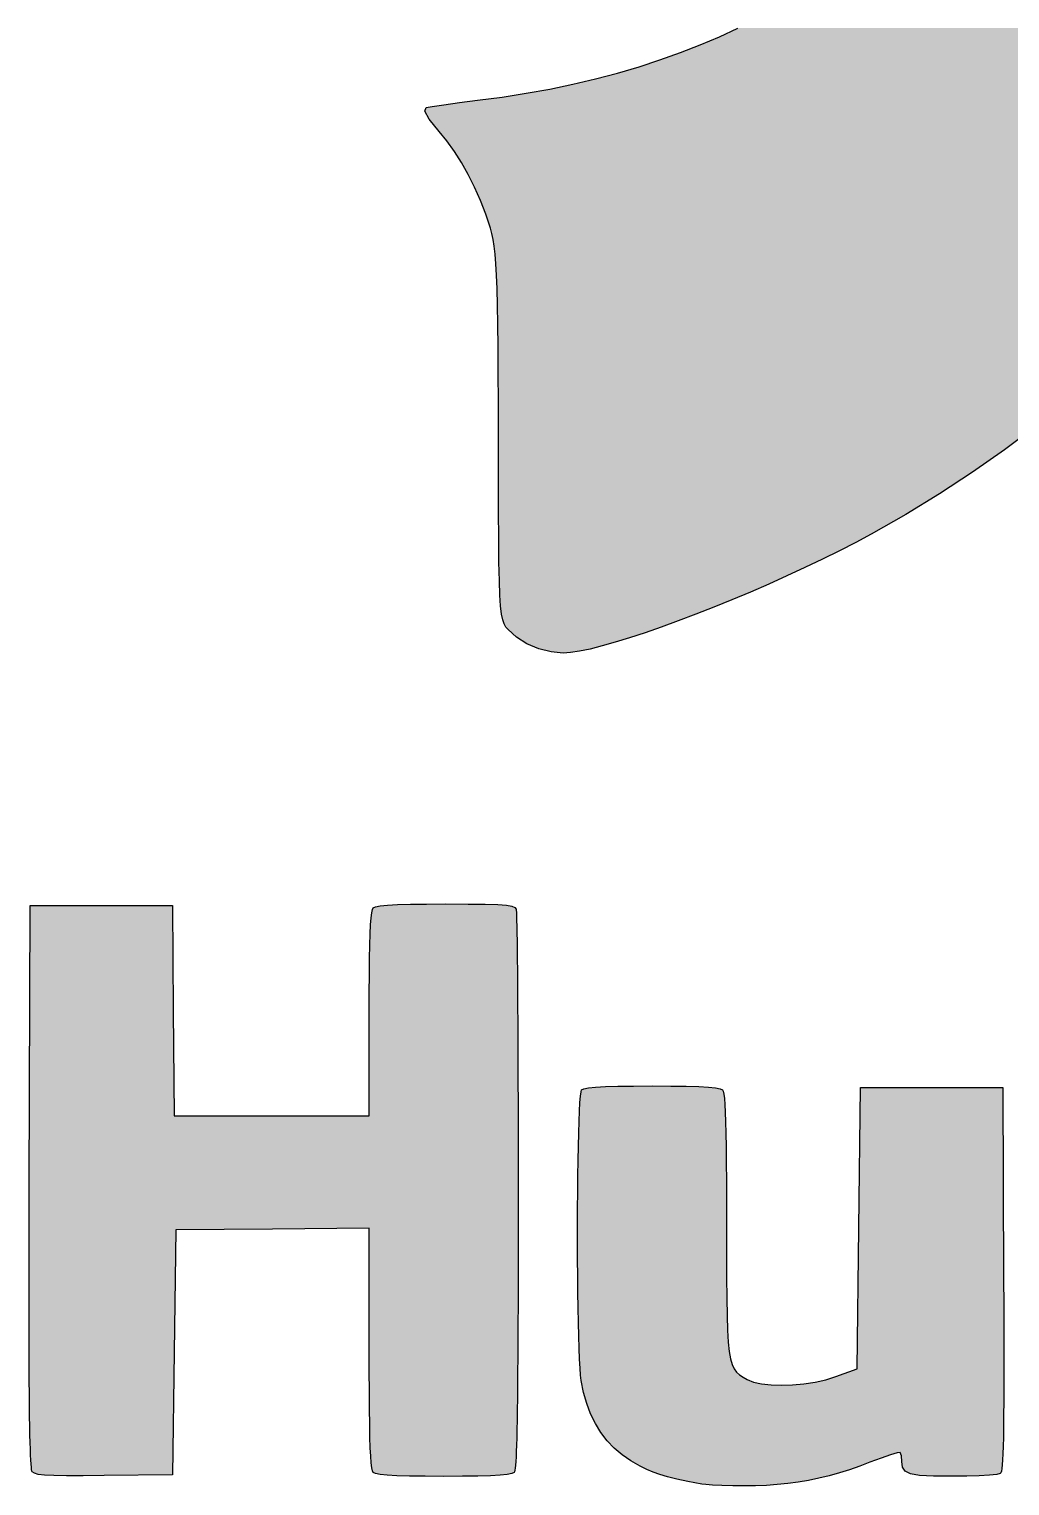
# Model space of a CAD drawing. Extents: x 23 to 353, y 83 to 218.
# Drawn here: x 287.3 to 330.9, y 83.5 to 148.2 of the extents above; entities that cross this region are included whole.
import ezdxf

# ---------------------------------------------------------------- set-up
doc = ezdxf.new("R2010")
doc.units = 0
doc.layers.add('4_github', color=7, linetype='CONTINUOUS')
doc.layers.add('5_github_nuri', color=7, linetype='CONTINUOUS')

msp = doc.modelspace()

# ---------------------------------------------------------------- linework, layer by layer
at = {"layer": '4_github'}
for p, q in [((317.985, 147.895), (318.81, 148.28)), ((317.132, 147.531), (317.985, 147.895)), ((315.347, 146.863), (316.253, 147.187)), ((316.253, 147.187), (317.132, 147.531)), ((312.479, 146.021), (313.459, 146.28)), ((313.459, 146.28), (314.416, 146.561)), ((314.416, 146.561), (315.347, 146.863)), ((310.45, 145.571), (311.476, 145.785)), ((311.476, 145.785), (312.479, 146.021)), ((306.442, 144.968), (307.244, 145.068)), ((307.244, 145.068), (308.333, 145.212)), ((308.333, 145.212), (309.402, 145.38)), ((309.402, 145.38), (310.45, 145.571)), ((304.893, 144.589), (304.955, 144.743)), ((305.085, 144.238), (304.893, 144.589)), ((304.955, 144.743), (305.222, 144.794)), ((305.222, 144.794), (305.743, 144.873)), ((305.743, 144.873), (306.442, 144.968)), ((305.53, 143.688), (305.085, 144.238)), ((305.879, 143.263), (305.53, 143.688)), ((306.213, 142.8), (305.879, 143.263)), ((306.531, 142.301), (306.213, 142.8)), ((306.83, 141.77), (306.531, 142.301)), ((307.11, 141.21), (306.83, 141.77)), ((307.368, 140.623), (307.11, 141.21)), ((307.603, 140.013), (307.368, 140.623)), ((307.813, 139.382), (307.603, 140.013)), ((307.878, 139.151), (307.813, 139.382)), ((307.934, 138.892), (307.878, 139.151)), ((307.983, 138.592), (307.934, 138.892)), ((308.025, 138.236), (307.983, 138.592)), ((308.06, 137.81), (308.025, 138.236)), ((308.088, 137.299), (308.06, 137.81)), ((308.112, 136.688), (308.088, 137.299)), ((308.13, 135.965), (308.112, 136.688)), ((308.145, 135.113), (308.13, 135.965)), ((308.155, 134.12), (308.145, 135.113)), ((308.162, 132.969), (308.155, 134.12)), ((308.166, 131.647), (308.162, 132.969)), ((308.168, 130.14), (308.166, 131.647)), ((308.17, 128.338), (308.168, 130.14)), ((332.039, 130.575), (330.659, 129.544)), ((330.659, 129.544), (329.237, 128.549)), ((308.174, 126.822), (308.17, 128.338)), ((329.237, 128.549), (327.774, 127.59)), ((327.774, 127.59), (326.272, 126.671)), ((308.181, 125.566), (308.174, 126.822)), ((326.272, 126.671), (324.73, 125.791)), ((308.192, 124.542), (308.181, 125.566)), ((324.73, 125.791), (324.046, 125.422)), ((323.323, 125.05), (322.569, 124.677)), ((324.046, 125.422), (323.323, 125.05)), ((308.209, 123.724), (308.192, 124.542)), ((321.79, 124.305), (320.991, 123.937)), ((322.569, 124.677), (321.79, 124.305)), ((308.232, 123.087), (308.209, 123.724)), ((320.991, 123.937), (320.181, 123.575)), ((308.264, 122.602), (308.232, 123.087)), ((319.364, 123.221), (318.547, 122.879)), ((320.181, 123.575), (319.364, 123.221)), ((308.306, 122.245), (308.264, 122.602)), ((317.736, 122.549), (316.938, 122.236)), ((318.547, 122.879), (317.736, 122.549)), ((308.359, 121.988), (308.306, 122.245)), ((308.423, 121.804), (308.359, 121.988)), ((308.502, 121.668), (308.423, 121.804)), ((316.159, 121.941), (315.406, 121.667)), ((316.938, 122.236), (316.159, 121.941)), ((308.595, 121.553), (308.502, 121.668)), ((308.971, 121.215), (308.595, 121.553)), ((309.437, 120.927), (308.971, 121.215)), ((314, 121.19), (313.36, 120.992)), ((314.684, 121.415), (314, 121.19)), ((315.406, 121.667), (314.684, 121.415)), ((309.959, 120.705), (309.437, 120.927)), ((310.506, 120.561), (309.959, 120.705)), ((311.045, 120.51), (310.506, 120.561)), ((311.369, 120.531), (311.045, 120.51)), ((311.769, 120.592), (311.369, 120.531)), ((312.238, 120.691), (311.769, 120.592)), ((312.771, 120.825), (312.238, 120.691)), ((313.36, 120.992), (312.771, 120.825)), ((287.323, 96.81), (287.361, 109.289)), ((287.361, 109.289), (290.522, 109.289)), ((290.522, 109.289), (293.682, 109.289)), ((293.682, 109.289), (293.721, 104.622)), ((302.487, 108.432), (302.51, 108.742)), ((302.51, 108.742), (302.537, 108.966)), ((302.537, 108.966), (302.569, 109.113)), ((302.569, 109.113), (302.605, 109.186)), ((302.605, 109.186), (302.709, 109.236)), ((302.709, 109.236), (302.918, 109.276)), ((302.918, 109.276), (303.241, 109.308)), ((303.241, 109.308), (303.685, 109.333)), ((303.685, 109.333), (304.258, 109.35)), ((304.258, 109.35), (304.968, 109.359)), ((304.968, 109.359), (305.823, 109.363)), ((305.823, 109.363), (306.823, 109.36)), ((306.823, 109.36), (307.584, 109.352)), ((307.584, 109.352), (308.139, 109.335)), ((308.139, 109.335), (308.52, 109.306)), ((308.52, 109.306), (308.761, 109.264)), ((308.761, 109.264), (308.895, 109.206)), ((308.895, 109.206), (308.954, 109.13)), ((308.954, 109.13), (308.96, 109.086)), ((308.96, 109.086), (308.966, 108.986)), ((308.966, 108.986), (308.972, 108.832)), ((308.972, 108.832), (308.978, 108.627)), ((302.468, 108.033), (302.487, 108.432)), ((308.978, 108.627), (308.984, 108.372)), ((308.984, 108.372), (308.989, 108.069)), ((302.442, 106.94), (302.453, 107.537)), ((302.453, 107.537), (302.468, 108.033)), ((308.989, 108.069), (308.994, 107.72)), ((308.994, 107.72), (308.999, 107.326)), ((302.434, 106.236), (302.442, 106.94)), ((308.999, 107.326), (309.004, 106.891)), ((309.004, 106.891), (309.009, 106.415)), ((302.43, 105.418), (302.434, 106.236)), ((309.009, 106.415), (309.013, 105.901)), ((309.013, 105.901), (309.017, 105.351)), ((302.429, 104.482), (302.43, 105.418)), ((309.017, 105.351), (309.021, 104.766)), ((293.721, 104.622), (293.76, 99.955)), ((302.429, 99.955), (302.429, 104.482)), ((309.021, 104.766), (309.025, 104.148)), ((309.025, 104.148), (309.028, 103.499)), ((309.028, 103.499), (309.031, 102.822)), ((309.031, 102.822), (309.034, 102.117)), ((309.034, 102.117), (309.037, 101.388)), ((309.037, 101.388), (309.039, 100.635)), ((311.813, 100.826), (311.838, 101.016)), ((311.838, 101.016), (311.866, 101.101)), ((311.866, 101.101), (311.969, 101.15)), ((311.969, 101.15), (312.174, 101.191)), ((312.174, 101.191), (312.489, 101.223)), ((312.489, 101.223), (312.922, 101.248)), ((312.922, 101.248), (313.479, 101.265)), ((313.479, 101.265), (314.168, 101.274)), ((314.168, 101.274), (314.997, 101.278)), ((314.997, 101.278), (315.826, 101.274)), ((315.826, 101.274), (316.515, 101.265)), ((316.515, 101.265), (317.072, 101.248)), ((317.072, 101.248), (317.505, 101.223)), ((317.505, 101.223), (317.82, 101.191)), ((317.82, 101.191), (318.026, 101.15)), ((318.026, 101.15), (318.128, 101.101)), ((318.128, 101.101), (318.159, 101.039)), ((318.159, 101.039), (318.187, 100.913)), ((324.185, 94.958), (324.258, 101.204)), ((324.258, 101.204), (327.419, 101.204)), ((327.419, 101.204), (330.579, 101.204)), ((330.579, 101.204), (330.617, 92.688)), ((309.039, 100.635), (309.04, 99.861)), ((311.769, 100.163), (311.79, 100.538)), ((311.79, 100.538), (311.813, 100.826)), ((318.187, 100.913), (318.211, 100.72)), ((318.211, 100.72), (318.232, 100.454)), ((318.232, 100.454), (318.25, 100.111)), ((293.76, 99.955), (298.094, 99.955)), ((298.094, 99.955), (302.429, 99.955)), ((309.04, 99.861), (309.042, 99.068)), ((311.734, 99.185), (311.75, 99.709)), ((311.75, 99.709), (311.769, 100.163)), ((318.25, 100.111), (318.266, 99.685)), ((318.266, 99.685), (318.278, 99.173)), ((309.042, 99.068), (309.043, 98.257)), ((311.72, 98.6), (311.734, 99.185)), ((318.278, 99.173), (318.288, 98.569)), ((311.708, 97.965), (311.72, 98.6)), ((318.288, 98.569), (318.295, 97.869)), ((309.043, 98.257), (309.043, 97.431)), ((311.699, 97.286), (311.708, 97.965)), ((318.295, 97.869), (318.301, 97.067)), ((309.043, 97.431), (309.044, 96.591)), ((311.692, 96.575), (311.699, 97.286)), ((287.32, 95.69), (287.323, 96.81)), ((309.044, 96.591), (309.043, 95.452)), ((311.687, 95.839), (311.692, 96.575)), ((318.301, 97.067), (318.304, 96.159)), ((311.685, 95.088), (311.687, 95.839)), ((318.304, 96.159), (318.305, 95.14)), ((287.318, 94.63), (287.32, 95.69)), ((309.043, 95.452), (309.043, 94.378)), ((318.305, 95.14), (318.305, 93.867)), ((287.316, 93.629), (287.318, 94.63)), ((293.829, 94.883), (293.756, 89.444)), ((298.129, 94.922), (293.829, 94.883)), ((302.429, 94.961), (298.129, 94.922)), ((302.429, 89.623), (302.429, 94.961)), ((311.685, 94.331), (311.685, 95.088)), ((324.111, 88.711), (324.185, 94.958)), ((309.043, 94.378), (309.041, 93.368)), ((311.687, 93.577), (311.685, 94.331)), ((318.305, 93.867), (318.307, 92.773)), ((287.315, 92.686), (287.316, 93.629)), ((309.041, 93.368), (309.04, 92.42)), ((311.692, 92.834), (311.687, 93.577)), ((287.314, 91.799), (287.315, 92.686)), ((311.699, 92.113), (311.692, 92.834)), ((318.307, 92.773), (318.314, 91.844)), ((330.617, 92.688), (330.622, 91.552)), ((309.04, 92.42), (309.038, 91.533)), ((311.709, 91.423), (311.699, 92.113)), ((287.315, 90.967), (287.314, 91.799)), ((309.038, 91.533), (309.035, 90.704)), ((311.721, 90.771), (311.709, 91.423)), ((318.314, 91.844), (318.326, 91.065)), ((330.622, 91.552), (330.625, 90.515)), ((287.316, 90.19), (287.315, 90.967)), ((309.035, 90.704), (309.032, 89.933)), ((311.736, 90.168), (311.721, 90.771)), ((318.326, 91.065), (318.347, 90.422)), ((287.317, 89.465), (287.316, 90.19)), ((311.753, 89.622), (311.736, 90.168)), ((318.347, 90.422), (318.378, 89.898)), ((330.625, 90.515), (330.627, 89.572)), ((287.32, 88.793), (287.317, 89.465)), ((293.756, 89.444), (293.682, 84.005)), ((302.43, 88.606), (302.429, 89.623)), ((309.032, 89.933), (309.028, 89.217)), ((311.773, 89.143), (311.753, 89.622)), ((318.378, 89.898), (318.421, 89.48)), ((318.421, 89.48), (318.477, 89.152)), ((330.627, 89.572), (330.627, 88.718)), ((287.323, 88.171), (287.32, 88.793)), ((309.028, 89.217), (309.023, 88.556)), ((311.795, 88.74), (311.773, 89.143)), ((311.819, 88.421), (311.795, 88.74)), ((318.477, 89.152), (318.55, 88.898)), ((318.55, 88.898), (318.641, 88.705)), ((318.641, 88.705), (318.752, 88.557)), ((323.156, 88.364), (324.111, 88.711)), ((330.627, 88.718), (330.626, 87.951)), ((287.327, 87.598), (287.323, 88.171)), ((302.433, 87.708), (302.43, 88.606)), ((309.023, 88.556), (309.018, 87.948)), ((311.847, 88.195), (311.819, 88.421)), ((311.953, 87.664), (311.847, 88.195)), ((318.752, 88.557), (318.885, 88.439)), ((318.885, 88.439), (319.043, 88.337)), ((319.043, 88.337), (319.226, 88.234)), ((319.226, 88.234), (319.507, 88.121)), ((319.507, 88.121), (319.865, 88.041)), ((319.865, 88.041), (320.283, 87.994)), ((321.237, 87.995), (321.74, 88.043)), ((321.74, 88.043), (322.238, 88.12)), ((322.238, 88.12), (322.715, 88.228)), ((322.715, 88.228), (323.156, 88.364)), ((287.332, 87.074), (287.327, 87.598)), ((302.44, 86.925), (302.433, 87.708)), ((309.012, 87.391), (309.006, 86.884)), ((309.018, 87.948), (309.012, 87.391)), ((312.092, 87.166), (311.953, 87.664)), ((320.283, 87.994), (320.746, 87.979)), ((320.746, 87.979), (321.237, 87.995)), ((330.626, 87.951), (330.624, 87.265)), ((287.337, 86.597), (287.332, 87.074)), ((302.449, 86.251), (302.44, 86.925)), ((309.006, 86.884), (308.999, 86.425)), ((312.267, 86.704), (312.092, 87.166)), ((330.624, 87.265), (330.619, 86.658)), ((287.344, 86.166), (287.337, 86.597)), ((287.351, 85.78), (287.344, 86.166)), ((302.461, 85.68), (302.449, 86.251)), ((308.999, 86.425), (308.991, 86.012)), ((312.475, 86.274), (312.267, 86.704)), ((312.719, 85.878), (312.475, 86.274)), ((330.613, 86.126), (330.605, 85.665)), ((330.619, 86.658), (330.613, 86.126)), ((287.359, 85.438), (287.351, 85.78)), ((287.368, 85.138), (287.359, 85.438)), ((302.476, 85.206), (302.461, 85.68)), ((308.982, 85.645), (308.973, 85.321)), ((308.991, 86.012), (308.982, 85.645)), ((312.998, 85.515), (312.719, 85.878)), ((313.313, 85.184), (312.998, 85.515)), ((330.605, 85.665), (330.596, 85.27)), ((287.377, 84.879), (287.368, 85.138)), ((287.388, 84.66), (287.377, 84.879)), ((302.494, 84.824), (302.476, 85.206)), ((302.516, 84.529), (302.494, 84.824)), ((308.951, 84.797), (308.94, 84.594)), ((308.962, 85.038), (308.951, 84.797)), ((308.973, 85.321), (308.962, 85.038)), ((313.663, 84.884), (313.313, 85.184)), ((314.05, 84.616), (313.663, 84.884)), ((325.594, 84.892), (325.176, 84.747)), ((325.89, 84.977), (325.594, 84.892)), ((326.019, 84.988), (325.89, 84.977)), ((326.073, 84.842), (326.019, 84.988)), ((326.096, 84.598), (326.073, 84.842)), ((330.584, 84.938), (330.57, 84.665)), ((330.596, 85.27), (330.584, 84.938)), ((287.399, 84.481), (287.388, 84.66)), ((287.412, 84.339), (287.399, 84.481)), ((287.425, 84.234), (287.412, 84.339)), ((287.439, 84.164), (287.425, 84.234)), ((287.454, 84.128), (287.439, 84.164)), ((302.542, 84.315), (302.516, 84.529)), ((302.571, 84.177), (302.542, 84.315)), ((302.605, 84.108), (302.571, 84.177)), ((308.883, 84.14), (308.867, 84.108)), ((308.899, 84.203), (308.883, 84.14)), ((308.913, 84.298), (308.899, 84.203)), ((308.927, 84.428), (308.913, 84.298)), ((308.94, 84.594), (308.927, 84.428)), ((314.474, 84.378), (314.05, 84.616)), ((314.765, 84.238), (314.474, 84.378)), ((315.048, 84.119), (314.765, 84.238)), ((323.776, 84.226), (323.323, 84.085)), ((324.228, 84.383), (323.776, 84.226)), ((324.679, 84.556), (324.228, 84.383)), ((325.176, 84.747), (324.679, 84.556)), ((326.124, 84.343), (326.096, 84.598)), ((326.236, 84.162), (326.124, 84.343)), ((326.475, 84.043), (326.236, 84.162)), ((330.517, 84.163), (330.495, 84.088)), ((330.537, 84.282), (330.517, 84.163)), ((330.555, 84.448), (330.537, 84.282)), ((330.57, 84.665), (330.555, 84.448)), ((287.546, 84.067), (287.454, 84.128)), ((287.722, 84.019), (287.546, 84.067)), ((288.004, 83.986), (287.722, 84.019)), ((288.415, 83.965), (288.004, 83.986)), ((288.978, 83.955), (288.415, 83.965)), ((289.716, 83.956), (288.978, 83.955)), ((290.652, 83.965), (289.716, 83.956)), ((293.682, 84.005), (290.652, 83.965)), ((302.708, 84.059), (302.605, 84.108)), ((302.913, 84.018), (302.708, 84.059)), ((303.228, 83.986), (302.913, 84.018)), ((303.661, 83.962), (303.228, 83.986)), ((304.218, 83.945), (303.661, 83.962)), ((304.907, 83.935), (304.218, 83.945)), ((305.736, 83.932), (304.907, 83.935)), ((306.565, 83.935), (305.736, 83.932)), ((307.254, 83.945), (306.565, 83.935)), ((307.811, 83.962), (307.254, 83.945)), ((308.244, 83.986), (307.811, 83.962)), ((308.559, 84.018), (308.244, 83.986)), ((308.765, 84.059), (308.559, 84.018)), ((308.867, 84.108), (308.765, 84.059)), ((315.347, 84.014), (315.048, 84.119)), ((315.687, 83.914), (315.347, 84.014)), ((316.093, 83.814), (315.687, 83.914)), ((316.59, 83.706), (316.093, 83.814)), ((317.202, 83.583), (316.59, 83.706)), ((317.378, 83.564), (317.202, 83.583)), ((317.688, 83.546), (317.378, 83.564)), ((318.103, 83.53), (317.688, 83.546)), ((318.588, 83.517), (318.103, 83.53)), ((319.113, 83.51), (318.588, 83.517)), ((319.598, 83.513), (319.113, 83.51)), ((320.077, 83.531), (319.598, 83.513)), ((320.552, 83.564), (320.077, 83.531)), ((321.022, 83.612), (320.552, 83.564)), ((321.488, 83.676), (321.022, 83.612)), ((321.951, 83.755), (321.488, 83.676)), ((322.411, 83.849), (321.951, 83.755)), ((322.868, 83.959), (322.411, 83.849)), ((323.323, 84.085), (322.868, 83.959)), ((326.881, 83.973), (326.475, 84.043)), ((327.498, 83.941), (326.881, 83.973)), ((328.367, 83.934), (327.498, 83.941)), ((328.981, 83.941), (328.367, 83.934)), ((329.534, 83.958), (328.981, 83.941)), ((329.99, 83.984), (329.534, 83.958)), ((330.314, 84.016), (329.99, 83.984)), ((330.47, 84.054), (330.314, 84.016)), ((330.495, 84.088), (330.47, 84.054))]:
    msp.add_line(p, q, dxfattribs=at)
at = {"layer": '5_github_nuri'}
for points in [[(318.6, 148.182), (346.469, 148.182), (318.81, 148.28), (346.513, 148.28)], [(317.132, 147.531), (346.148, 147.531), (317.985, 147.895), (346.328, 147.895)], [(317.985, 147.895), (346.328, 147.895), (318.6, 148.182), (346.469, 148.182)], [(315.347, 146.863), (345.819, 146.863), (316.253, 147.187), (345.979, 147.187)], [(316.253, 147.187), (345.979, 147.187), (317.132, 147.531), (346.148, 147.531)], [(312.479, 146.021), (345.37, 146.021), (313.459, 146.28), (345.51, 146.28)], [(313.459, 146.28), (345.51, 146.28), (314.416, 146.561), (345.661, 146.561)], [(314.416, 146.561), (345.661, 146.561), (315.036, 146.762), (345.77, 146.762)], [(315.036, 146.762), (345.77, 146.762), (315.347, 146.863), (345.819, 146.863)], [(310.45, 145.571), (345.127, 145.571), (311.476, 145.785), (345.243, 145.785)], [(311.476, 145.785), (345.243, 145.785), (312.479, 146.021), (345.37, 146.021)], [(306.442, 144.968), (344.783, 144.968), (307.244, 145.068), (344.842, 145.068)], [(307.244, 145.068), (344.842, 145.068), (308.333, 145.212), (344.927, 145.212)], [(308.333, 145.212), (344.927, 145.212), (309.298, 145.363), (345.015, 145.363)], [(309.298, 145.363), (345.015, 145.363), (309.402, 145.38), (345.024, 145.38)], [(309.402, 145.38), (345.024, 145.38), (310.45, 145.571), (345.127, 145.571)], [(304.893, 144.589), (344.561, 144.589), (304.955, 144.743), (344.651, 144.743)], [(305.085, 144.238), (344.355, 144.238), (304.893, 144.589), (344.561, 144.589)], [(304.955, 144.743), (344.651, 144.743), (305.222, 144.794), (344.682, 144.794)], [(305.222, 144.794), (344.682, 144.794), (305.743, 144.873), (344.728, 144.873)], [(305.743, 144.873), (344.728, 144.873), (306.442, 144.968), (344.783, 144.968)], [(305.289, 143.986), (344.207, 143.986), (305.085, 144.238), (344.355, 144.238)], [(305.53, 143.688), (344.018, 143.688), (305.289, 143.986), (344.207, 143.986)], [(305.879, 143.263), (343.748, 143.263), (305.53, 143.688), (344.018, 143.688)], [(306.213, 142.8), (343.454, 142.8), (305.879, 143.263), (343.748, 143.263)], [(306.321, 142.631), (343.347, 142.631), (306.213, 142.8), (343.454, 142.8)], [(306.531, 142.301), (343.121, 142.301), (306.321, 142.631), (343.347, 142.631)], [(306.83, 141.77), (342.757, 141.77), (306.531, 142.301), (343.121, 142.301)], [(307.065, 141.3), (342.434, 141.3), (306.83, 141.77), (342.757, 141.77)], [(307.11, 141.21), (342.368, 141.21), (307.065, 141.3), (342.434, 141.3)], [(307.368, 140.623), (341.935, 140.623), (307.11, 141.21), (342.368, 141.21)], [(307.603, 140.013), (341.485, 140.013), (307.368, 140.623), (341.935, 140.623)], [(307.609, 139.994), (341.47, 139.994), (307.603, 140.013), (341.485, 140.013)], [(307.813, 139.382), (340.986, 139.382), (307.609, 139.994), (341.47, 139.994)], [(307.878, 139.151), (340.803, 139.151), (307.813, 139.382), (340.986, 139.382)], [(307.934, 138.892), (340.598, 138.892), (307.878, 139.151), (340.803, 139.151)], [(307.963, 138.713), (340.457, 138.713), (307.934, 138.892), (340.598, 138.892)], [(307.983, 138.592), (340.354, 138.592), (307.963, 138.713), (340.457, 138.713)], [(308.025, 138.236), (340.052, 138.236), (307.983, 138.592), (340.354, 138.592)], [(308.06, 137.81), (339.69, 137.81), (308.025, 138.236), (340.052, 138.236)], [(308.079, 137.46), (339.394, 137.46), (308.06, 137.81), (339.69, 137.81)], [(308.088, 137.299), (339.247, 137.299), (308.079, 137.46), (339.394, 137.46)], [(308.112, 136.688), (338.694, 136.688), (308.088, 137.299), (339.247, 137.299)], [(308.123, 136.236), (338.283, 136.236), (308.112, 136.688), (338.694, 136.688)], [(308.13, 135.965), (338.021, 135.965), (308.123, 136.236), (338.283, 136.236)], [(308.145, 135.113), (337.196, 135.113), (308.13, 135.965), (338.021, 135.965)], [(308.145, 135.04), (337.125, 135.04), (308.145, 135.113), (337.196, 135.113)], [(308.155, 134.12), (336.173, 134.12), (308.145, 135.04), (337.125, 135.04)], [(308.156, 133.875), (335.921, 133.875), (308.155, 134.12), (336.173, 134.12)], [(308.162, 132.969), (334.921, 132.969), (308.156, 133.875), (335.921, 133.875)], [(308.163, 132.742), (334.671, 132.742), (308.162, 132.969), (334.921, 132.969)], [(308.166, 131.647), (333.383, 131.647), (308.163, 132.742), (334.671, 132.742)], [(308.166, 131.642), (333.377, 131.642), (308.166, 131.647), (333.383, 131.647)], [(308.168, 130.575), (332.039, 130.575), (308.166, 131.642), (333.377, 131.642)], [(308.168, 130.14), (331.457, 130.14), (308.168, 130.575), (332.039, 130.575)], [(308.169, 129.544), (330.659, 129.544), (308.168, 130.14), (331.457, 130.14)], [(308.17, 128.549), (329.237, 128.549), (308.169, 129.544), (330.659, 129.544)], [(308.17, 128.338), (328.916, 128.338), (308.17, 128.549), (329.237, 128.549)], [(308.172, 127.59), (327.774, 127.59), (308.17, 128.338), (328.916, 128.338)], [(308.174, 126.822), (326.519, 126.822), (308.172, 127.59), (327.774, 127.59)], [(308.175, 126.671), (326.272, 126.671), (308.174, 126.822), (326.519, 126.822)], [(308.18, 125.791), (324.73, 125.791), (308.175, 126.671), (326.272, 126.671)], [(308.181, 125.566), (324.312, 125.566), (308.18, 125.791), (324.73, 125.791)], [(308.182, 125.422), (324.046, 125.422), (308.181, 125.566), (324.312, 125.566)], [(308.186, 125.05), (323.323, 125.05), (308.182, 125.422), (324.046, 125.422)], [(308.191, 124.677), (322.569, 124.677), (308.186, 125.05), (323.323, 125.05)], [(308.192, 124.542), (322.285, 124.542), (308.191, 124.677), (322.569, 124.677)], [(308.197, 124.305), (321.79, 124.305), (308.192, 124.542), (322.285, 124.542)], [(308.204, 123.937), (320.991, 123.937), (308.197, 124.305), (321.79, 124.305)], [(308.209, 123.724), (320.515, 123.724), (308.204, 123.937), (320.991, 123.937)], [(308.214, 123.575), (320.181, 123.575), (308.209, 123.724), (320.515, 123.724)], [(308.227, 123.221), (319.364, 123.221), (308.214, 123.575), (320.181, 123.575)], [(308.232, 123.087), (319.043, 123.087), (308.227, 123.221), (319.364, 123.221)], [(308.246, 122.879), (318.547, 122.879), (308.232, 123.087), (319.043, 123.087)], [(308.264, 122.602), (317.866, 122.602), (308.246, 122.879), (318.547, 122.879)], [(308.271, 122.549), (317.736, 122.549), (308.264, 122.602), (317.866, 122.602)], [(308.306, 122.245), (316.96, 122.245), (308.271, 122.549), (317.736, 122.549)], [(308.308, 122.236), (316.938, 122.236), (308.306, 122.245), (316.96, 122.245)], [(308.359, 121.988), (316.282, 121.988), (308.308, 122.236), (316.938, 122.236)], [(308.375, 121.941), (316.159, 121.941), (308.359, 121.988), (316.282, 121.988)], [(308.423, 121.804), (315.784, 121.804), (308.375, 121.941), (316.159, 121.941)], [(308.502, 121.668), (315.41, 121.668), (308.423, 121.804), (315.784, 121.804)], [(308.503, 121.667), (315.406, 121.667), (308.502, 121.668), (315.41, 121.668)], [(308.595, 121.553), (315.08, 121.553), (308.503, 121.667), (315.406, 121.667)], [(308.748, 121.415), (314.684, 121.415), (308.595, 121.553), (315.08, 121.553)], [(308.971, 121.215), (314.076, 121.215), (308.748, 121.415), (314.684, 121.415)], [(309.012, 121.19), (314, 121.19), (308.971, 121.215), (314.076, 121.215)], [(309.332, 120.992), (313.36, 120.992), (309.012, 121.19), (314, 121.19)], [(309.437, 120.927), (313.131, 120.927), (309.332, 120.992), (313.36, 120.992)], [(309.677, 120.825), (312.771, 120.825), (309.437, 120.927), (313.131, 120.927)], [(309.959, 120.705), (312.293, 120.705), (309.677, 120.825), (312.771, 120.825)], [(310.012, 120.691), (312.238, 120.691), (309.959, 120.705), (312.293, 120.705)], [(310.388, 120.592), (311.769, 120.592), (310.012, 120.691), (312.238, 120.691)], [(310.506, 120.561), (311.566, 120.561), (310.388, 120.592), (311.769, 120.592)], [(310.824, 120.531), (311.369, 120.531), (310.506, 120.561), (311.566, 120.561)], [(311.045, 120.51), (311.045, 120.51), (310.824, 120.531), (311.369, 120.531)], [(287.347, 104.622), (293.721, 104.622), (287.361, 109.289), (293.682, 109.289)], [(302.501, 108.627), (308.978, 108.627), (302.51, 108.742), (308.975, 108.742)], [(302.51, 108.742), (308.975, 108.742), (302.521, 108.832), (308.972, 108.832)], [(302.521, 108.832), (308.972, 108.832), (302.537, 108.966), (308.967, 108.966)], [(302.537, 108.966), (308.967, 108.966), (302.541, 108.986), (308.966, 108.986)], [(302.541, 108.986), (308.966, 108.986), (302.563, 109.086), (308.96, 109.086)], [(302.563, 109.086), (308.96, 109.086), (302.569, 109.113), (308.957, 109.113)], [(302.569, 109.113), (308.957, 109.113), (302.577, 109.13), (308.954, 109.13)], [(302.577, 109.13), (308.954, 109.13), (302.605, 109.186), (308.911, 109.186)], [(302.605, 109.186), (308.911, 109.186), (302.648, 109.206), (308.895, 109.206)], [(302.648, 109.206), (308.895, 109.206), (302.709, 109.236), (308.828, 109.236)], [(302.709, 109.236), (308.828, 109.236), (302.857, 109.264), (308.761, 109.264)], [(302.857, 109.264), (308.761, 109.264), (302.918, 109.276), (308.693, 109.276)], [(302.918, 109.276), (308.693, 109.276), (303.219, 109.306), (308.52, 109.306)], [(303.219, 109.306), (308.52, 109.306), (303.241, 109.308), (308.491, 109.308)], [(303.241, 109.308), (308.491, 109.308), (303.685, 109.333), (308.163, 109.333)], [(303.685, 109.333), (308.163, 109.333), (303.746, 109.335), (308.139, 109.335)], [(303.746, 109.335), (308.139, 109.335), (304.258, 109.35), (307.653, 109.35)], [(304.258, 109.35), (307.653, 109.35), (304.413, 109.352), (307.584, 109.352)], [(304.413, 109.352), (307.584, 109.352), (304.968, 109.359), (306.901, 109.359)], [(304.968, 109.359), (306.901, 109.359), (305.203, 109.36), (306.823, 109.36)], [(305.203, 109.36), (306.823, 109.36), (305.823, 109.363)], [(302.47, 108.069), (308.989, 108.069), (302.484, 108.372), (308.984, 108.372)], [(302.484, 108.372), (308.984, 108.372), (302.487, 108.432), (308.982, 108.432)], [(302.487, 108.432), (308.982, 108.432), (302.501, 108.627), (308.978, 108.627)], [(302.449, 107.326), (308.999, 107.326), (302.453, 107.537), (308.997, 107.537)], [(302.453, 107.537), (308.997, 107.537), (302.459, 107.72), (308.994, 107.72)], [(302.459, 107.72), (308.994, 107.72), (302.468, 108.033), (308.99, 108.033)], [(302.468, 108.033), (308.99, 108.033), (302.47, 108.069), (308.989, 108.069)], [(302.436, 106.415), (309.009, 106.415), (302.442, 106.891), (309.004, 106.891)], [(302.442, 106.94), (309.004, 106.94), (302.449, 107.326), (308.999, 107.326)], [(302.442, 106.891), (309.004, 106.891), (302.442, 106.94), (309.004, 106.94)], [(302.433, 105.901), (309.013, 105.901), (302.434, 106.236), (309.01, 106.236)], [(302.434, 106.236), (309.01, 106.236), (302.436, 106.415), (309.009, 106.415)], [(302.43, 105.418), (309.017, 105.418), (302.433, 105.901), (309.013, 105.901)], [(302.429, 104.766), (309.021, 104.766), (302.43, 105.351), (309.017, 105.351)], [(302.43, 105.351), (309.017, 105.351), (302.43, 105.418), (309.017, 105.418)], [(287.333, 99.955), (293.76, 99.955), (287.347, 104.622), (293.721, 104.622)], [(302.429, 104.482), (309.023, 104.482), (302.429, 104.766), (309.021, 104.766)], [(302.429, 104.148), (309.025, 104.148), (302.429, 104.482), (309.023, 104.482)], [(302.429, 103.499), (309.028, 103.499), (302.429, 104.148), (309.025, 104.148)], [(302.429, 102.822), (309.031, 102.822), (302.429, 103.499), (309.028, 103.499)], [(302.429, 102.117), (309.034, 102.117), (302.429, 102.822), (309.031, 102.822)], [(302.429, 101.388), (309.037, 101.388), (302.429, 102.117), (309.034, 102.117)], [(302.429, 100.635), (309.039, 100.635), (302.429, 101.388), (309.037, 101.388)], [(311.825, 100.913), (318.187, 100.913), (311.838, 101.016), (318.164, 101.016)], [(311.838, 101.016), (318.164, 101.016), (311.846, 101.039), (318.159, 101.039)], [(311.846, 101.039), (318.159, 101.039), (311.866, 101.101), (318.128, 101.101)], [(311.866, 101.101), (318.128, 101.101), (311.969, 101.15), (318.026, 101.15)], [(311.969, 101.15), (318.026, 101.15), (312.174, 101.191), (317.82, 101.191)], [(312.174, 101.191), (317.82, 101.191), (312.489, 101.223), (317.505, 101.223)], [(312.489, 101.223), (317.505, 101.223), (312.922, 101.248), (317.072, 101.248)], [(312.922, 101.248), (317.072, 101.248), (313.479, 101.265), (316.515, 101.265)], [(313.479, 101.265), (316.515, 101.265), (314.168, 101.274), (315.826, 101.274)], [(314.168, 101.274), (315.826, 101.274), (314.997, 101.278)], [(324.185, 94.958), (330.607, 94.958), (324.258, 101.204), (330.579, 101.204)], [(302.429, 99.955), (309.04, 99.955), (302.429, 100.635), (309.039, 100.635)], [(311.769, 100.163), (318.248, 100.163), (311.785, 100.454), (318.232, 100.454)], [(311.785, 100.454), (318.232, 100.454), (311.79, 100.538), (318.226, 100.538)], [(311.79, 100.538), (318.226, 100.538), (311.804, 100.72), (318.211, 100.72)], [(311.804, 100.72), (318.211, 100.72), (311.813, 100.826), (318.198, 100.826)], [(311.813, 100.826), (318.198, 100.826), (311.825, 100.913), (318.187, 100.913)], [(287.33, 99.068), (309.042, 99.068), (287.333, 99.861), (309.04, 99.861)], [(287.333, 99.861), (309.04, 99.861), (287.333, 99.955), (309.04, 99.955)], [(311.734, 99.185), (318.278, 99.185), (311.75, 99.685), (318.266, 99.685)], [(311.75, 99.709), (318.265, 99.709), (311.767, 100.111), (318.25, 100.111)], [(311.75, 99.685), (318.266, 99.685), (311.75, 99.709), (318.265, 99.709)], [(311.767, 100.111), (318.25, 100.111), (311.769, 100.163), (318.248, 100.163)], [(287.328, 98.257), (309.043, 98.257), (287.33, 99.068), (309.042, 99.068)], [(311.72, 98.6), (318.287, 98.6), (311.734, 99.173), (318.278, 99.173)], [(311.734, 99.173), (318.278, 99.173), (311.734, 99.185), (318.278, 99.185)], [(311.708, 97.965), (318.294, 97.965), (311.719, 98.569), (318.288, 98.569)], [(311.719, 98.569), (318.288, 98.569), (311.72, 98.6), (318.287, 98.6)], [(287.325, 97.431), (309.043, 97.431), (287.328, 98.257), (309.043, 98.257)], [(311.699, 97.286), (318.299, 97.286), (311.707, 97.869), (318.295, 97.869)], [(311.707, 97.869), (318.295, 97.869), (311.708, 97.965), (318.294, 97.965)], [(287.323, 96.81), (309.044, 96.81), (287.325, 97.431), (309.043, 97.431)], [(311.697, 97.067), (318.301, 97.067), (311.699, 97.286), (318.299, 97.286)], [(287.32, 95.69), (309.043, 95.69), (287.323, 96.591), (309.044, 96.591)], [(287.323, 96.591), (309.044, 96.591), (287.323, 96.81), (309.044, 96.81)], [(311.689, 96.159), (318.304, 96.159), (311.692, 96.575), (318.302, 96.575)], [(311.692, 96.575), (318.302, 96.575), (311.697, 97.067), (318.301, 97.067)], [(311.685, 95.14), (318.305, 95.14), (311.687, 95.839), (318.304, 95.839)], [(311.687, 95.839), (318.304, 95.839), (311.689, 96.159), (318.304, 96.159)], [(287.319, 94.961), (309.043, 94.961), (287.32, 95.452), (309.043, 95.452)], [(287.32, 95.452), (309.043, 95.452), (287.32, 95.69), (309.043, 95.69)], [(311.685, 95.088), (318.305, 95.088), (311.685, 95.14), (318.305, 95.14)], [(287.316, 93.629), (293.812, 93.629), (287.318, 94.63), (293.826, 94.63)], [(287.318, 94.883), (293.829, 94.883), (287.319, 94.922), (298.129, 94.922)], [(287.318, 94.63), (293.826, 94.63), (287.318, 94.883), (293.829, 94.883)], [(287.319, 94.922), (298.129, 94.922), (287.319, 94.961), (302.429, 94.961)], [(302.429, 94.378), (309.043, 94.378), (302.429, 94.961), (309.043, 94.961)], [(311.685, 94.331), (318.305, 94.331), (311.685, 95.088), (318.305, 95.088)], [(324.158, 92.688), (330.617, 92.688), (324.185, 94.958), (330.607, 94.958)], [(302.429, 93.368), (309.041, 93.368), (302.429, 94.378), (309.043, 94.378)], [(311.686, 93.867), (318.305, 93.867), (311.685, 94.331), (318.305, 94.331)], [(311.687, 93.577), (318.306, 93.577), (311.686, 93.867), (318.305, 93.867)], [(287.315, 92.686), (293.799, 92.686), (287.316, 93.629), (293.812, 93.629)], [(302.429, 92.42), (309.04, 92.42), (302.429, 93.368), (309.041, 93.368)], [(311.692, 92.834), (318.307, 92.834), (311.687, 93.577), (318.306, 93.577)], [(287.314, 91.799), (293.787, 91.799), (287.315, 92.686), (293.799, 92.686)], [(311.693, 92.773), (318.307, 92.773), (311.692, 92.834), (318.307, 92.834)], [(311.699, 92.113), (318.312, 92.113), (311.693, 92.773), (318.307, 92.773)], [(324.144, 91.552), (330.622, 91.552), (324.158, 92.688), (330.617, 92.688)], [(302.429, 91.533), (309.038, 91.533), (302.429, 92.42), (309.04, 92.42)], [(311.703, 91.844), (318.314, 91.844), (311.699, 92.113), (318.312, 92.113)], [(287.315, 90.967), (293.776, 90.967), (287.314, 91.799), (293.787, 91.799)], [(302.429, 90.704), (309.035, 90.704), (302.429, 91.533), (309.038, 91.533)], [(311.709, 91.423), (318.321, 91.423), (311.703, 91.844), (318.314, 91.844)], [(311.716, 91.065), (318.326, 91.065), (311.709, 91.423), (318.321, 91.423)], [(324.132, 90.515), (330.625, 90.515), (324.144, 91.552), (330.622, 91.552)], [(287.316, 90.19), (293.766, 90.19), (287.315, 90.967), (293.776, 90.967)], [(302.429, 89.933), (309.032, 89.933), (302.429, 90.704), (309.035, 90.704)], [(311.721, 90.771), (318.336, 90.771), (311.716, 91.065), (318.326, 91.065)], [(311.73, 90.422), (318.347, 90.422), (311.721, 90.771), (318.336, 90.771)], [(287.317, 89.465), (293.756, 89.465), (287.316, 90.19), (293.766, 90.19)], [(311.736, 90.168), (318.362, 90.168), (311.73, 90.422), (318.347, 90.422)], [(311.744, 89.898), (318.378, 89.898), (311.736, 90.168), (318.362, 90.168)], [(324.121, 89.572), (330.627, 89.572), (324.132, 90.515), (330.625, 90.515)], [(287.318, 89.444), (293.756, 89.444), (287.317, 89.465), (293.756, 89.465)], [(287.32, 88.793), (293.747, 88.793), (287.318, 89.444), (293.756, 89.444)], [(302.429, 89.623), (309.03, 89.623), (302.429, 89.933), (309.032, 89.933)], [(302.429, 89.217), (309.028, 89.217), (302.429, 89.623), (309.03, 89.623)], [(311.753, 89.622), (318.406, 89.622), (311.744, 89.898), (318.378, 89.898)], [(311.759, 89.48), (318.421, 89.48), (311.753, 89.622), (318.406, 89.622)], [(311.772, 89.152), (318.477, 89.152), (311.759, 89.48), (318.421, 89.48)], [(324.111, 88.718), (330.627, 88.718), (324.121, 89.572), (330.627, 89.572)], [(287.323, 88.171), (293.738, 88.171), (287.32, 88.793), (293.747, 88.793)], [(302.43, 88.606), (309.024, 88.606), (302.429, 89.217), (309.028, 89.217)], [(311.773, 89.143), (318.48, 89.143), (311.772, 89.152), (318.477, 89.152)], [(311.786, 88.898), (318.55, 88.898), (311.773, 89.143), (318.48, 89.143)], [(311.795, 88.74), (318.625, 88.74), (311.786, 88.898), (318.55, 88.898)], [(311.798, 88.705), (318.641, 88.705), (311.795, 88.74), (318.625, 88.74)], [(311.809, 88.557), (318.752, 88.557), (311.798, 88.705), (318.641, 88.705)], [(323.156, 88.364), (330.627, 88.364), (324.111, 88.711), (330.627, 88.711)], [(324.111, 88.711), (330.627, 88.711), (324.111, 88.718), (330.627, 88.718)], [(287.327, 87.598), (293.731, 87.598), (287.323, 88.171), (293.738, 88.171)], [(302.43, 88.556), (309.023, 88.556), (302.43, 88.606), (309.024, 88.606)], [(302.432, 87.948), (309.018, 87.948), (302.43, 88.556), (309.023, 88.556)], [(311.818, 88.439), (318.885, 88.439), (311.809, 88.557), (318.752, 88.557)], [(311.819, 88.421), (318.914, 88.421), (311.818, 88.439), (318.885, 88.439)], [(311.83, 88.337), (319.043, 88.337), (311.819, 88.421), (318.914, 88.421)], [(311.842, 88.234), (319.226, 88.234), (311.83, 88.337), (319.043, 88.337)], [(311.847, 88.195), (319.321, 88.195), (311.842, 88.234), (319.226, 88.234)], [(311.861, 88.121), (319.507, 88.121), (311.847, 88.195), (319.321, 88.195)], [(311.877, 88.041), (319.865, 88.041), (311.861, 88.121), (319.507, 88.121)], [(311.887, 87.994), (320.283, 87.994), (311.877, 88.041), (319.865, 88.041)], [(321.237, 87.995), (330.626, 87.995), (321.74, 88.043), (330.626, 88.043)], [(321.74, 88.043), (330.626, 88.043), (322.238, 88.12), (330.626, 88.12)], [(322.238, 88.12), (330.626, 88.12), (322.715, 88.228), (330.627, 88.228)], [(322.715, 88.228), (330.627, 88.228), (323.156, 88.364), (330.627, 88.364)], [(287.332, 87.074), (293.724, 87.074), (287.327, 87.598), (293.731, 87.598)], [(302.433, 87.708), (309.016, 87.708), (302.432, 87.948), (309.018, 87.948)], [(302.436, 87.391), (309.012, 87.391), (302.433, 87.708), (309.016, 87.708)], [(302.44, 86.925), (309.006, 86.925), (302.436, 87.391), (309.012, 87.391)], [(311.89, 87.979), (320.746, 87.979), (311.887, 87.994), (320.283, 87.994)], [(311.895, 87.951), (330.626, 87.951), (311.89, 87.979), (330.626, 87.979)], [(311.953, 87.664), (330.625, 87.664), (311.895, 87.951), (330.626, 87.951)], [(312.065, 87.265), (330.624, 87.265), (311.953, 87.664), (330.625, 87.664)], [(320.746, 87.979), (330.626, 87.979), (321.237, 87.995), (330.626, 87.995)], [(287.337, 86.597), (293.717, 86.597), (287.332, 87.074), (293.724, 87.074)], [(302.44, 86.884), (309.006, 86.884), (302.44, 86.925), (309.006, 86.925)], [(302.446, 86.425), (308.999, 86.425), (302.44, 86.884), (309.006, 86.884)], [(312.092, 87.166), (330.623, 87.166), (312.065, 87.265), (330.624, 87.265)], [(312.267, 86.704), (330.62, 86.704), (312.092, 87.166), (330.623, 87.166)], [(287.344, 86.166), (293.711, 86.166), (287.337, 86.597), (293.717, 86.597)], [(287.351, 85.78), (293.706, 85.78), (287.344, 86.166), (293.711, 86.166)], [(302.449, 86.251), (308.995, 86.251), (302.446, 86.425), (308.999, 86.425)], [(302.454, 86.012), (308.991, 86.012), (302.449, 86.251), (308.995, 86.251)], [(312.289, 86.658), (330.619, 86.658), (312.267, 86.704), (330.62, 86.704)], [(312.475, 86.274), (330.615, 86.274), (312.289, 86.658), (330.619, 86.658)], [(312.566, 86.126), (330.613, 86.126), (312.475, 86.274), (330.615, 86.274)], [(312.719, 85.878), (330.609, 85.878), (312.566, 86.126), (330.613, 86.126)], [(287.359, 85.438), (293.701, 85.438), (287.351, 85.78), (293.706, 85.78)], [(287.368, 85.138), (293.697, 85.138), (287.359, 85.438), (293.701, 85.438)], [(302.461, 85.68), (308.983, 85.68), (302.454, 86.012), (308.991, 86.012)], [(302.462, 85.645), (308.982, 85.645), (302.461, 85.68), (308.983, 85.68)], [(302.472, 85.321), (308.973, 85.321), (302.462, 85.645), (308.982, 85.645)], [(312.883, 85.665), (330.605, 85.665), (312.719, 85.878), (330.609, 85.878)], [(312.998, 85.515), (330.602, 85.515), (312.883, 85.665), (330.605, 85.665)], [(313.231, 85.27), (330.596, 85.27), (312.998, 85.515), (330.602, 85.515)], [(287.377, 84.879), (293.694, 84.879), (287.368, 85.138), (293.697, 85.138)], [(287.388, 84.66), (293.691, 84.66), (287.377, 84.879), (293.694, 84.879)], [(302.476, 85.206), (308.968, 85.206), (302.472, 85.321), (308.973, 85.321)], [(302.484, 85.038), (308.962, 85.038), (302.476, 85.206), (308.968, 85.206)], [(302.494, 84.824), (308.953, 84.824), (302.484, 85.038), (308.962, 85.038)], [(302.496, 84.797), (308.951, 84.797), (302.494, 84.824), (308.953, 84.824)], [(302.511, 84.594), (308.94, 84.594), (302.496, 84.797), (308.951, 84.797)], [(313.313, 85.184), (330.593, 85.184), (313.231, 85.27), (330.596, 85.27)], [(313.542, 84.988), (330.586, 84.988), (313.313, 85.184), (330.593, 85.184)], [(313.554, 84.977), (325.89, 84.977), (313.542, 84.988), (326.019, 84.988)], [(313.654, 84.892), (325.594, 84.892), (313.554, 84.977), (325.89, 84.977)], [(313.663, 84.884), (325.571, 84.884), (313.654, 84.892), (325.594, 84.892)], [(313.861, 84.747), (325.176, 84.747), (313.663, 84.884), (325.571, 84.884)], [(326.038, 84.938), (330.584, 84.938), (326.019, 84.988), (330.586, 84.988)], [(326.073, 84.842), (330.579, 84.842), (326.038, 84.938), (330.584, 84.938)], [(326.089, 84.665), (330.57, 84.665), (326.073, 84.842), (330.579, 84.842)], [(287.399, 84.481), (293.688, 84.481), (287.388, 84.66), (293.691, 84.66)], [(287.412, 84.339), (293.687, 84.339), (287.399, 84.481), (293.688, 84.481)], [(287.425, 84.234), (293.685, 84.234), (287.412, 84.339), (293.687, 84.339)], [(287.439, 84.164), (293.684, 84.164), (287.425, 84.234), (293.685, 84.234)], [(287.454, 84.128), (293.684, 84.128), (287.439, 84.164), (293.684, 84.164)], [(302.516, 84.529), (308.935, 84.529), (302.511, 84.594), (308.94, 84.594)], [(302.528, 84.428), (308.927, 84.428), (302.516, 84.529), (308.935, 84.529)], [(302.542, 84.315), (308.915, 84.315), (302.528, 84.428), (308.927, 84.428)], [(302.545, 84.298), (308.913, 84.298), (302.542, 84.315), (308.915, 84.315)], [(302.566, 84.203), (308.899, 84.203), (302.545, 84.298), (308.913, 84.298)], [(302.571, 84.177), (308.893, 84.177), (302.566, 84.203), (308.899, 84.203)], [(302.589, 84.14), (308.883, 84.14), (302.571, 84.177), (308.893, 84.177)], [(302.605, 84.108), (308.867, 84.108), (302.589, 84.14), (308.883, 84.14)], [(314.05, 84.616), (324.834, 84.616), (313.861, 84.747), (325.176, 84.747)], [(314.157, 84.556), (324.679, 84.556), (314.05, 84.616), (324.834, 84.616)], [(314.465, 84.383), (324.228, 84.383), (314.157, 84.556), (324.679, 84.556)], [(314.474, 84.378), (324.214, 84.378), (314.465, 84.383), (324.228, 84.383)], [(314.765, 84.238), (323.811, 84.238), (314.474, 84.378), (324.214, 84.378)], [(314.794, 84.226), (323.776, 84.226), (314.765, 84.238), (323.811, 84.238)], [(315.048, 84.119), (323.433, 84.119), (314.794, 84.226), (323.776, 84.226)], [(326.096, 84.598), (330.565, 84.598), (326.089, 84.665), (330.57, 84.665)], [(326.112, 84.448), (330.555, 84.448), (326.096, 84.598), (330.565, 84.598)], [(326.124, 84.343), (330.543, 84.343), (326.112, 84.448), (330.555, 84.448)], [(326.162, 84.282), (330.537, 84.282), (326.124, 84.343), (330.543, 84.343)], [(326.235, 84.163), (330.517, 84.163), (326.162, 84.282), (330.537, 84.282)], [(326.236, 84.162), (330.516, 84.162), (326.235, 84.163), (330.517, 84.163)], [(326.383, 84.088), (330.495, 84.088), (326.236, 84.162), (330.516, 84.162)], [(287.546, 84.067), (293.683, 84.067), (287.454, 84.128), (293.684, 84.128)], [(287.722, 84.019), (293.682, 84.019), (287.546, 84.067), (293.683, 84.067)], [(287.842, 84.005), (293.682, 84.005), (287.722, 84.019), (293.682, 84.019)], [(288.004, 83.986), (292.22, 83.986), (287.842, 84.005), (293.682, 84.005)], [(288.406, 83.965), (290.652, 83.965), (288.004, 83.986), (292.22, 83.986)], [(288.415, 83.965), (290.609, 83.965), (288.406, 83.965), (290.652, 83.965)], [(288.947, 83.956), (289.716, 83.956), (288.415, 83.965), (290.609, 83.965)], [(288.978, 83.955), (288.978, 83.955), (288.947, 83.956), (289.717, 83.956)], [(302.708, 84.059), (308.765, 84.059), (302.605, 84.108), (308.867, 84.108)], [(302.913, 84.018), (308.559, 84.018), (302.708, 84.059), (308.765, 84.059)], [(303.228, 83.986), (308.244, 83.986), (302.913, 84.018), (308.559, 84.018)], [(303.661, 83.962), (307.811, 83.962), (303.228, 83.986), (308.244, 83.986)], [(304.218, 83.945), (307.254, 83.945), (303.661, 83.962), (307.811, 83.962)], [(304.907, 83.935), (306.565, 83.935), (304.218, 83.945), (307.254, 83.945)], [(305.736, 83.932), (305.736, 83.932), (304.907, 83.935), (306.565, 83.935)], [(315.145, 84.085), (323.323, 84.085), (315.048, 84.119), (323.433, 84.119)], [(315.347, 84.014), (323.065, 84.014), (315.145, 84.085), (323.323, 84.085)], [(315.533, 83.959), (322.868, 83.959), (315.347, 84.014), (323.065, 84.014)], [(315.687, 83.914), (322.682, 83.914), (315.533, 83.959), (322.868, 83.959)], [(315.952, 83.849), (322.411, 83.849), (315.687, 83.914), (322.682, 83.914)], [(316.093, 83.814), (322.242, 83.814), (315.952, 83.849), (322.411, 83.849)], [(316.367, 83.755), (321.951, 83.755), (316.093, 83.814), (322.242, 83.814)], [(316.59, 83.706), (321.667, 83.706), (316.367, 83.755), (321.951, 83.755)], [(316.741, 83.676), (321.488, 83.676), (316.59, 83.706), (321.667, 83.706)], [(317.057, 83.612), (321.022, 83.612), (316.741, 83.676), (321.488, 83.676)], [(317.202, 83.583), (320.736, 83.583), (317.057, 83.612), (321.022, 83.612)], [(317.377, 83.564), (320.552, 83.564), (317.202, 83.583), (320.736, 83.583)], [(317.378, 83.564), (320.551, 83.564), (317.377, 83.564), (320.552, 83.564)], [(317.688, 83.546), (320.293, 83.546), (317.378, 83.564), (320.551, 83.564)], [(318.082, 83.531), (320.077, 83.531), (317.688, 83.546), (320.293, 83.546)], [(318.103, 83.53), (320.056, 83.53), (318.082, 83.531), (320.077, 83.531)], [(318.588, 83.517), (319.725, 83.517), (318.103, 83.53), (320.056, 83.53)], [(318.914, 83.513), (319.598, 83.513), (318.588, 83.517), (319.725, 83.517)], [(319.113, 83.51), (319.113, 83.51), (318.914, 83.513), (319.598, 83.513)], [(326.453, 84.054), (330.47, 84.054), (326.383, 84.088), (330.495, 84.088)], [(326.475, 84.043), (330.425, 84.043), (326.453, 84.054), (330.47, 84.054)], [(326.63, 84.016), (330.314, 84.016), (326.475, 84.043), (330.425, 84.043)], [(326.82, 83.984), (329.99, 83.984), (326.63, 84.016), (330.314, 84.016)], [(326.881, 83.973), (329.805, 83.973), (326.82, 83.984), (329.99, 83.984)], [(327.176, 83.958), (329.534, 83.958), (326.881, 83.973), (329.805, 83.973)], [(327.498, 83.941), (328.997, 83.941), (327.176, 83.958), (329.534, 83.958)], [(327.56, 83.941), (328.981, 83.941), (327.498, 83.941), (328.997, 83.941)], [(328.367, 83.934), (328.367, 83.934), (327.56, 83.941), (328.981, 83.941)]]:
    msp.add_solid(points, dxfattribs=at)

doc.saveas('drawing.dxf')
